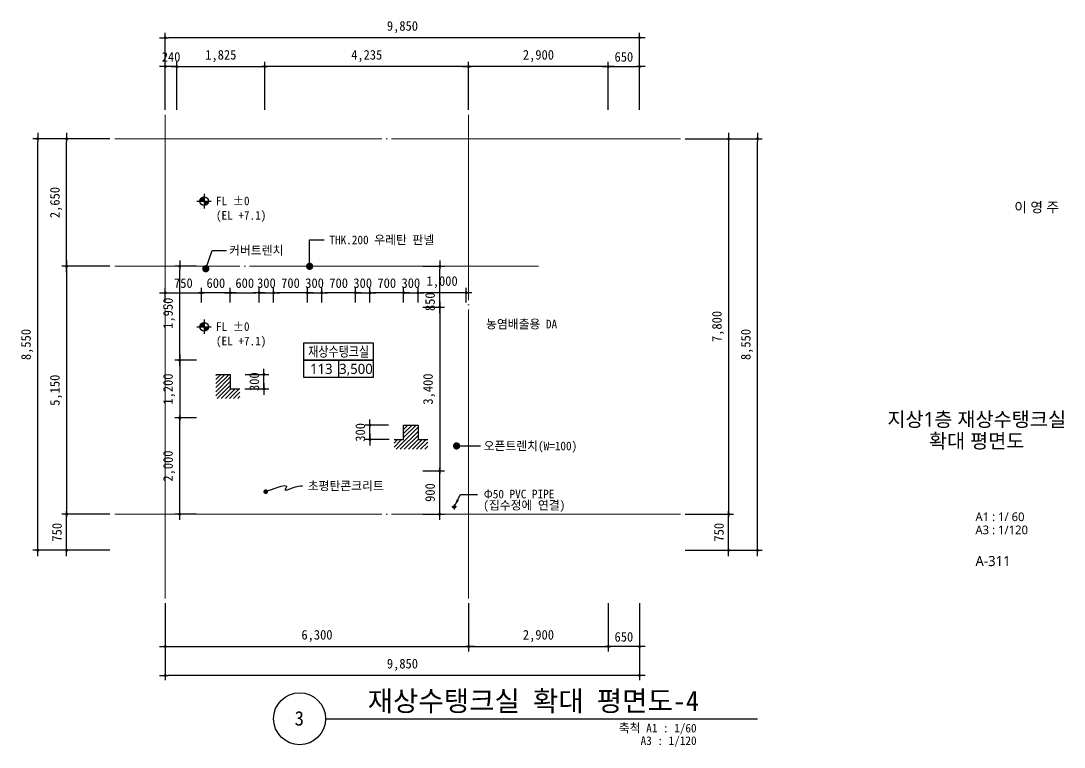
# Model space of a CAD drawing. Header units: inches. Extents: x 158004 to 351834, y 1422 to 34314.
# Drawn here: x 279534 to 301203, y 1422 to 16512 of the extents above; entities that cross this region are included whole.
import ezdxf
from ezdxf.enums import TextEntityAlignment as Align

# ---------------------------------------------------------------- set-up
doc = ezdxf.new("R2010")
doc.units = ezdxf.units.IN
doc.header["$LTSCALE"] = 2
doc.header["$MEASUREMENT"] = 0
doc.linetypes.add('CEN', pattern=[62, 60, -1, 0, -1])
doc.layers.get('0').update_dxf_attribs({"linetype": 'CONTINUOUS'})
for name, color, linetype, lineweight in [('A-AXIS-LINE', 1, 'CEN', 15), ('A-BORD-TEXT', 3, 'CONTINUOUS', 25), ('A-DIMS', 7, 'CONTINUOUS', 25), ('A-MKXS-LEAD', 7, 'CONTINUOUS', 25), ('A-MKXX-NAME', 3, 'CONTINUOUS', 25), ('A-MKXX-SYMB', 7, 'CONTINUOUS', 25), ('A-XXXX-HATC', 8, 'CONTINUOUS', 18), ('A-XXXX-SYMB', 7, 'CONTINUOUS', 25), ('A-XXXX-TXT1', 3, 'CONTINUOUS', 25), ('A-XXXX-TXT2', 3, 'CONTINUOUS', 25)]:
    doc.layers.add(name, color=color, linetype=linetype, lineweight=lineweight)
doc.styles.add('HY울릉도L', font='H2GTRE.TTF')
doc.styles.add('돋움체', font='')
doc.styles.add('맑은고딕', font='malgun.ttf')
doc.styles.get('돋움체').set_extended_font_data('DotumChe')
doc.dimstyles.new('CDIM', dxfattribs={"dimtxt": 2, "dimasz": 0.6, "dimexe": 1, "dimexo": 1, "dimgap": 1, "dimtad": 1, "dimdec": 0, "dimrnd": 0.5, "dimzin": 0, "dimdsep": 32, "dimlunit": 6, "dimtxsty": 'HY울릉도L', "dimblk1": '_CIDOT', "dimblk2": '_CIDOT', "dimsah": 1, "dimcen": 4.5, "dimclrd": 2, "dimclre": 2, "dimclrt": 7, "dimadec": 0, "dimazin": 0, "dimtfac": 1, "dimtdec": 0, "dimtix": 1, "dimtmove": 2, "dimatfit": 1, "dimldrblk": '_CIDOT', "dimfxl": 1, "dimtolj": 1, "dimtzin": 0, "dimlwd": -1, "dimarcsym": 0})

# ---------------------------------------------------------------- blocks, each defined once
blk = doc.blocks.new('_CIDOT')
at = {"color": 0, "linetype": 'ByBlock'}
blk.add_line((2, 0), (-1, 0), dxfattribs=at)
at = {"color": 0, "linetype": 'ByBlock', "const_width": 0.5}
blk.add_lwpolyline([(-0.25, 0, 1), (0.25, 0, 1)], format="xyb", close=True, dxfattribs=at)
blk = doc.blocks.new('*D237')
at = {"layer": 'A-DIMS', "lineweight": -2, "transparency": 16777216}
for p, q in [((282534, 4412), (282534, 2812)), ((292384, 4412), (292384, 2812))]:
    blk.add_line(p, q, dxfattribs=at)
at = {"layer": 'A-DIMS', "transparency": 16777216}
blk.add_line((292324, 2912), (282594, 2912), dxfattribs=at)
at = {"layer": 'A-DIMS', "transparency": 16777216, "xscale": 60, "yscale": 60, "zscale": 60, "rotation": 180}
blk.add_blockref('_CIDOT', (282534, 2912), dxfattribs=at)
at = {"layer": 'A-DIMS', "transparency": 16777216, "xscale": 60, "yscale": 60, "zscale": 60}
blk.add_blockref('_CIDOT', (292384, 2912), dxfattribs=at)
at = {"layer": 'A-DIMS', "color": 3, "transparency": 16777216, "insert": (287459, 3131), "char_height": 200, "attachment_point": 5, "style": '돋움체'}
blk.add_mtext('\\A1;9,850', dxfattribs=at)
blk = doc.blocks.new('*D238')
at = {"layer": 'A-DIMS', "lineweight": -2, "transparency": 16777216}
for p, q in [((282534, 4412), (282534, 3412)), ((288834, 4412), (288834, 3412))]:
    blk.add_line(p, q, dxfattribs=at)
at = {"layer": 'A-DIMS', "transparency": 16777216}
blk.add_line((282594, 3512), (288774, 3512), dxfattribs=at)
at = {"layer": 'A-DIMS', "transparency": 16777216, "xscale": 60, "yscale": 60, "zscale": 60, "rotation": 180}
blk.add_blockref('_CIDOT', (282534, 3512), dxfattribs=at)
at = {"layer": 'A-DIMS', "transparency": 16777216, "xscale": 60, "yscale": 60, "zscale": 60}
blk.add_blockref('_CIDOT', (288834, 3512), dxfattribs=at)
at = {"layer": 'A-DIMS', "color": 3, "transparency": 16777216, "insert": (285684, 3731), "char_height": 200, "attachment_point": 5, "style": '돋움체'}
blk.add_mtext('\\A1;6,300', dxfattribs=at)
blk = doc.blocks.new('*D239')
at = {"layer": 'A-DIMS', "lineweight": -2, "transparency": 16777216}
for p, q in [((291734, 4412), (291734, 3412)), ((292384, 4412), (292384, 3412))]:
    blk.add_line(p, q, dxfattribs=at)
at = {"layer": 'A-DIMS', "transparency": 16777216}
blk.add_line((292324, 3512), (291794, 3512), dxfattribs=at)
at = {"layer": 'A-DIMS', "transparency": 16777216, "xscale": 60, "yscale": 60, "zscale": 60, "rotation": 180}
blk.add_blockref('_CIDOT', (291734, 3512), dxfattribs=at)
at = {"layer": 'A-DIMS', "transparency": 16777216, "xscale": 60, "yscale": 60, "zscale": 60}
blk.add_blockref('_CIDOT', (292384, 3512), dxfattribs=at)
at = {"layer": 'A-DIMS', "color": 3, "transparency": 16777216, "insert": (292059, 3712), "char_height": 200, "attachment_point": 5, "style": '돋움체'}
blk.add_mtext('\\A1;650', dxfattribs=at)
blk = doc.blocks.new('*D240')
at = {"layer": 'A-DIMS', "lineweight": -2, "transparency": 16777216}
for p, q in [((293334, 14062), (294934, 14062)), ((293334, 5512), (294934, 5512))]:
    blk.add_line(p, q, dxfattribs=at)
at = {"layer": 'A-DIMS', "transparency": 16777216}
blk.add_line((294834, 5572), (294834, 14002), dxfattribs=at)
at = {"layer": 'A-DIMS', "transparency": 16777216, "xscale": 60, "yscale": 60, "zscale": 60}
for p, rotation in [((294834, 14062), 90), ((294834, 5512), 270)]:
    blk.add_blockref('_CIDOT', p, dxfattribs=dict(at, rotation=rotation))
at = {"layer": 'A-DIMS', "color": 3, "transparency": 16777216, "insert": (294615, 9787), "char_height": 200, "attachment_point": 5, "rotation": 90, "style": '돋움체'}
blk.add_mtext('\\A1;8,550', dxfattribs=at)
blk = doc.blocks.new('*D241')
at = {"layer": 'A-DIMS', "lineweight": -2, "transparency": 16777216}
for p, q in [((284599, 14662), (284599, 15662)), ((288834, 14662), (288834, 15662))]:
    blk.add_line(p, q, dxfattribs=at)
at = {"layer": 'A-DIMS', "transparency": 16777216}
blk.add_line((288774, 15562), (284659, 15562), dxfattribs=at)
at = {"layer": 'A-DIMS', "transparency": 16777216, "xscale": 60, "yscale": 60, "zscale": 60, "rotation": 180}
blk.add_blockref('_CIDOT', (284599, 15562), dxfattribs=at)
at = {"layer": 'A-DIMS', "transparency": 16777216, "xscale": 60, "yscale": 60, "zscale": 60}
blk.add_blockref('_CIDOT', (288834, 15562), dxfattribs=at)
at = {"layer": 'A-DIMS', "color": 3, "transparency": 16777216, "insert": (286717, 15781), "char_height": 200, "attachment_point": 5, "style": '돋움체'}
blk.add_mtext('\\A1;4,235', dxfattribs=at)
blk = doc.blocks.new('*D242')
at = {"layer": 'A-DIMS', "lineweight": -2, "transparency": 16777216}
for p, q in [((282774, 14662), (282774, 15662)), ((284599, 14662), (284599, 15662))]:
    blk.add_line(p, q, dxfattribs=at)
at = {"layer": 'A-DIMS', "transparency": 16777216}
blk.add_line((282834, 15562), (284539, 15562), dxfattribs=at)
at = {"layer": 'A-DIMS', "transparency": 16777216, "xscale": 60, "yscale": 60, "zscale": 60, "rotation": 180}
blk.add_blockref('_CIDOT', (282774, 15562), dxfattribs=at)
at = {"layer": 'A-DIMS', "transparency": 16777216, "xscale": 60, "yscale": 60, "zscale": 60}
blk.add_blockref('_CIDOT', (284599, 15562), dxfattribs=at)
at = {"layer": 'A-DIMS', "color": 3, "transparency": 16777216, "insert": (283687, 15781), "char_height": 200, "attachment_point": 5, "style": '돋움체'}
blk.add_mtext('\\A1;1,825', dxfattribs=at)
blk = doc.blocks.new('*D243')
at = {"layer": 'A-DIMS', "lineweight": -2, "transparency": 16777216}
for p, q in [((282534, 14662), (282534, 15662)), ((282774, 14662), (282774, 15662))]:
    blk.add_line(p, q, dxfattribs=at)
at = {"layer": 'A-DIMS', "transparency": 16777216}
for p, q in [((282474, 15562), (282414, 15562)), ((282774, 15562), (282534, 15562)), ((282834, 15562), (282894, 15562))]:
    blk.add_line(p, q, dxfattribs=at)
at = {"layer": 'A-DIMS', "transparency": 16777216, "xscale": 60, "yscale": 60, "zscale": 60}
blk.add_blockref('_CIDOT', (282534, 15562), dxfattribs=at)
at = {"layer": 'A-DIMS', "transparency": 16777216, "xscale": 60, "yscale": 60, "zscale": 60, "rotation": 180}
blk.add_blockref('_CIDOT', (282774, 15562), dxfattribs=at)
at = {"layer": 'A-DIMS', "color": 3, "transparency": 16777216, "insert": (282654, 15762), "char_height": 200, "attachment_point": 5, "style": '돋움체'}
blk.add_mtext('\\A1;240', dxfattribs=at)
blk = doc.blocks.new('*D244')
at = {"layer": 'A-DIMS', "lineweight": -2, "transparency": 16777216}
for p, q in [((281384, 14062), (279784, 14062)), ((281384, 5512), (279784, 5512))]:
    blk.add_line(p, q, dxfattribs=at)
at = {"layer": 'A-DIMS', "transparency": 16777216}
blk.add_line((279884, 5572), (279884, 14002), dxfattribs=at)
at = {"layer": 'A-DIMS', "transparency": 16777216, "xscale": 60, "yscale": 60, "zscale": 60}
for p, rotation in [((279884, 14062), 90), ((279884, 5512), 270)]:
    blk.add_blockref('_CIDOT', p, dxfattribs=dict(at, rotation=rotation))
at = {"layer": 'A-DIMS', "color": 3, "transparency": 16777216, "insert": (279665, 9787), "char_height": 200, "attachment_point": 5, "rotation": 90, "style": '돋움체'}
blk.add_mtext('\\A1;8,550', dxfattribs=at)
blk = doc.blocks.new('*D245')
at = {"layer": 'A-DIMS', "lineweight": -2, "transparency": 16777216}
for p, q in [((281384, 11412), (280384, 11412)), ((281384, 6262), (280384, 6262))]:
    blk.add_line(p, q, dxfattribs=at)
at = {"layer": 'A-DIMS', "transparency": 16777216}
blk.add_line((280484, 11352), (280484, 6322), dxfattribs=at)
at = {"layer": 'A-DIMS', "transparency": 16777216, "xscale": 60, "yscale": 60, "zscale": 60}
for p, rotation in [((280484, 11412), 90), ((280484, 6262), 270)]:
    blk.add_blockref('_CIDOT', p, dxfattribs=dict(at, rotation=rotation))
at = {"layer": 'A-DIMS', "color": 3, "transparency": 16777216, "insert": (280265, 8837), "char_height": 200, "attachment_point": 5, "rotation": 90, "style": '돋움체'}
blk.add_mtext('\\A1;5,150', dxfattribs=at)
blk = doc.blocks.new('*D246')
at = {"layer": 'A-DIMS', "lineweight": -2, "transparency": 16777216}
for p, q in [((281384, 6262), (280384, 6262)), ((281384, 5512), (280384, 5512))]:
    blk.add_line(p, q, dxfattribs=at)
at = {"layer": 'A-DIMS', "transparency": 16777216}
blk.add_line((280484, 5572), (280484, 6202), dxfattribs=at)
at = {"layer": 'A-DIMS', "transparency": 16777216, "xscale": 60, "yscale": 60, "zscale": 60}
for p, rotation in [((280484, 6262), 90), ((280484, 5512), 270)]:
    blk.add_blockref('_CIDOT', p, dxfattribs=dict(at, rotation=rotation))
at = {"layer": 'A-DIMS', "color": 3, "transparency": 16777216, "insert": (280284, 5887), "char_height": 200, "attachment_point": 5, "rotation": 90, "style": '돋움체'}
blk.add_mtext('\\A1;750', dxfattribs=at)
blk = doc.blocks.new('*D247')
at = {"layer": 'A-DIMS', "transparency": 16777216}
for p, q in [((287424, 10862), (287364, 10862)), ((287484, 10862), (287784, 10862)), ((287844, 10862), (287904, 10862))]:
    blk.add_line(p, q, dxfattribs=at)
at = {"layer": 'A-DIMS', "lineweight": -2, "transparency": 16777216}
for p, q in [((287484, 10662), (287484, 10962)), ((287784, 10662), (287784, 10962))]:
    blk.add_line(p, q, dxfattribs=at)
at = {"layer": 'A-DIMS', "transparency": 16777216, "xscale": 60, "yscale": 60, "zscale": 60}
blk.add_blockref('_CIDOT', (287484, 10862), dxfattribs=at)
at = {"layer": 'A-DIMS', "transparency": 16777216, "xscale": 60, "yscale": 60, "zscale": 60, "rotation": 180}
blk.add_blockref('_CIDOT', (287784, 10862), dxfattribs=at)
at = {"layer": 'A-DIMS', "color": 3, "transparency": 16777216, "insert": (287634, 11062), "char_height": 200, "attachment_point": 5, "style": '돋움체'}
blk.add_mtext('\\A1;300', dxfattribs=at)
blk = doc.blocks.new('*D248')
at = {"layer": 'A-DIMS', "lineweight": -2, "transparency": 16777216}
for p, q in [((286784, 10662), (286784, 10962)), ((287484, 10662), (287484, 10962))]:
    blk.add_line(p, q, dxfattribs=at)
at = {"layer": 'A-DIMS', "transparency": 16777216}
blk.add_line((287424, 10862), (286844, 10862), dxfattribs=at)
at = {"layer": 'A-DIMS', "transparency": 16777216, "xscale": 60, "yscale": 60, "zscale": 60, "rotation": 180}
blk.add_blockref('_CIDOT', (286784, 10862), dxfattribs=at)
at = {"layer": 'A-DIMS', "transparency": 16777216, "xscale": 60, "yscale": 60, "zscale": 60}
blk.add_blockref('_CIDOT', (287484, 10862), dxfattribs=at)
at = {"layer": 'A-DIMS', "color": 3, "transparency": 16777216, "insert": (287134, 11062), "char_height": 200, "attachment_point": 5, "style": '돋움체'}
blk.add_mtext('\\A1;700', dxfattribs=at)
blk = doc.blocks.new('*D249')
at = {"layer": 'A-DIMS', "transparency": 16777216}
for p, q in [((286424, 10862), (286364, 10862)), ((286484, 10862), (286784, 10862)), ((286844, 10862), (286904, 10862))]:
    blk.add_line(p, q, dxfattribs=at)
at = {"layer": 'A-DIMS', "lineweight": -2, "transparency": 16777216}
for p, q in [((286484, 10662), (286484, 10962)), ((286784, 10662), (286784, 10962))]:
    blk.add_line(p, q, dxfattribs=at)
at = {"layer": 'A-DIMS', "transparency": 16777216, "xscale": 60, "yscale": 60, "zscale": 60}
blk.add_blockref('_CIDOT', (286484, 10862), dxfattribs=at)
at = {"layer": 'A-DIMS', "transparency": 16777216, "xscale": 60, "yscale": 60, "zscale": 60, "rotation": 180}
blk.add_blockref('_CIDOT', (286784, 10862), dxfattribs=at)
at = {"layer": 'A-DIMS', "color": 3, "transparency": 16777216, "insert": (286634, 11062), "char_height": 200, "attachment_point": 5, "style": '돋움체'}
blk.add_mtext('\\A1;300', dxfattribs=at)
blk = doc.blocks.new('*D250')
at = {"layer": 'A-DIMS', "lineweight": -2, "transparency": 16777216}
for p, q in [((285784, 10662), (285784, 10962)), ((286484, 10662), (286484, 10962))]:
    blk.add_line(p, q, dxfattribs=at)
at = {"layer": 'A-DIMS', "transparency": 16777216}
blk.add_line((286424, 10862), (285844, 10862), dxfattribs=at)
at = {"layer": 'A-DIMS', "transparency": 16777216, "xscale": 60, "yscale": 60, "zscale": 60, "rotation": 180}
blk.add_blockref('_CIDOT', (285784, 10862), dxfattribs=at)
at = {"layer": 'A-DIMS', "transparency": 16777216, "xscale": 60, "yscale": 60, "zscale": 60}
blk.add_blockref('_CIDOT', (286484, 10862), dxfattribs=at)
at = {"layer": 'A-DIMS', "color": 3, "transparency": 16777216, "insert": (286134, 11062), "char_height": 200, "attachment_point": 5, "style": '돋움체'}
blk.add_mtext('\\A1;700', dxfattribs=at)
blk = doc.blocks.new('*D251')
at = {"layer": 'A-DIMS', "transparency": 16777216}
for p, q in [((285424, 10862), (285364, 10862)), ((285484, 10862), (285784, 10862)), ((285844, 10862), (285904, 10862))]:
    blk.add_line(p, q, dxfattribs=at)
at = {"layer": 'A-DIMS', "lineweight": -2, "transparency": 16777216}
for p, q in [((285484, 10662), (285484, 10962)), ((285784, 10662), (285784, 10962))]:
    blk.add_line(p, q, dxfattribs=at)
at = {"layer": 'A-DIMS', "transparency": 16777216, "xscale": 60, "yscale": 60, "zscale": 60}
blk.add_blockref('_CIDOT', (285484, 10862), dxfattribs=at)
at = {"layer": 'A-DIMS', "transparency": 16777216, "xscale": 60, "yscale": 60, "zscale": 60, "rotation": 180}
blk.add_blockref('_CIDOT', (285784, 10862), dxfattribs=at)
at = {"layer": 'A-DIMS', "color": 3, "transparency": 16777216, "insert": (285634, 11062), "char_height": 200, "attachment_point": 5, "style": '돋움체'}
blk.add_mtext('\\A1;300', dxfattribs=at)
blk = doc.blocks.new('*D252')
at = {"layer": 'A-DIMS', "lineweight": -2, "transparency": 16777216}
for p, q in [((284784, 10662), (284784, 10962)), ((285484, 10662), (285484, 10962))]:
    blk.add_line(p, q, dxfattribs=at)
at = {"layer": 'A-DIMS', "transparency": 16777216}
blk.add_line((285424, 10862), (284844, 10862), dxfattribs=at)
at = {"layer": 'A-DIMS', "transparency": 16777216, "xscale": 60, "yscale": 60, "zscale": 60, "rotation": 180}
blk.add_blockref('_CIDOT', (284784, 10862), dxfattribs=at)
at = {"layer": 'A-DIMS', "transparency": 16777216, "xscale": 60, "yscale": 60, "zscale": 60}
blk.add_blockref('_CIDOT', (285484, 10862), dxfattribs=at)
at = {"layer": 'A-DIMS', "color": 3, "transparency": 16777216, "insert": (285134, 11062), "char_height": 200, "attachment_point": 5, "style": '돋움체'}
blk.add_mtext('\\A1;700', dxfattribs=at)
blk = doc.blocks.new('*D253')
at = {"layer": 'A-DIMS', "transparency": 16777216}
for p, q in [((284424, 10862), (284364, 10862)), ((284484, 10862), (284784, 10862)), ((284844, 10862), (284904, 10862))]:
    blk.add_line(p, q, dxfattribs=at)
at = {"layer": 'A-DIMS', "lineweight": -2, "transparency": 16777216}
for p, q in [((284484, 10662), (284484, 10962)), ((284784, 10662), (284784, 10962))]:
    blk.add_line(p, q, dxfattribs=at)
at = {"layer": 'A-DIMS', "transparency": 16777216, "xscale": 60, "yscale": 60, "zscale": 60}
blk.add_blockref('_CIDOT', (284484, 10862), dxfattribs=at)
at = {"layer": 'A-DIMS', "transparency": 16777216, "xscale": 60, "yscale": 60, "zscale": 60, "rotation": 180}
blk.add_blockref('_CIDOT', (284784, 10862), dxfattribs=at)
at = {"layer": 'A-DIMS', "color": 3, "transparency": 16777216, "insert": (284634, 11062), "char_height": 200, "attachment_point": 5, "style": '돋움체'}
blk.add_mtext('\\A1;300', dxfattribs=at)
blk = doc.blocks.new('*D254')
at = {"layer": 'A-DIMS', "lineweight": -2, "transparency": 16777216}
for p, q in [((283284, 10662), (283284, 10962)), ((283884, 10662), (283884, 10962))]:
    blk.add_line(p, q, dxfattribs=at)
at = {"layer": 'A-DIMS', "transparency": 16777216}
blk.add_line((283824, 10862), (283344, 10862), dxfattribs=at)
at = {"layer": 'A-DIMS', "transparency": 16777216, "xscale": 60, "yscale": 60, "zscale": 60, "rotation": 180}
blk.add_blockref('_CIDOT', (283284, 10862), dxfattribs=at)
at = {"layer": 'A-DIMS', "transparency": 16777216, "xscale": 60, "yscale": 60, "zscale": 60}
blk.add_blockref('_CIDOT', (283884, 10862), dxfattribs=at)
at = {"layer": 'A-DIMS', "color": 3, "transparency": 16777216, "insert": (283584, 11062), "char_height": 200, "attachment_point": 5, "style": '돋움체'}
blk.add_mtext('\\A1;600', dxfattribs=at)
blk = doc.blocks.new('*D255')
at = {"layer": 'A-DIMS', "lineweight": -2, "transparency": 16777216}
for p, q in [((287784, 10662), (287784, 10962)), ((288784, 10662), (288784, 10962))]:
    blk.add_line(p, q, dxfattribs=at)
at = {"layer": 'A-DIMS', "transparency": 16777216}
blk.add_line((288724, 10862), (287844, 10862), dxfattribs=at)
at = {"layer": 'A-DIMS', "transparency": 16777216, "xscale": 60, "yscale": 60, "zscale": 60, "rotation": 180}
blk.add_blockref('_CIDOT', (287784, 10862), dxfattribs=at)
at = {"layer": 'A-DIMS', "transparency": 16777216, "xscale": 60, "yscale": 60, "zscale": 60}
blk.add_blockref('_CIDOT', (288784, 10862), dxfattribs=at)
at = {"layer": 'A-DIMS', "color": 3, "transparency": 16777216, "insert": (288284, 11081), "char_height": 200, "attachment_point": 5, "style": '돋움체'}
blk.add_mtext('\\A1;1,000', dxfattribs=at)
blk = doc.blocks.new('*D256')
at = {"layer": 'A-DIMS', "lineweight": -2, "transparency": 16777216}
for p, q in [((283884, 10662), (283884, 10962)), ((284484, 10662), (284484, 10962))]:
    blk.add_line(p, q, dxfattribs=at)
at = {"layer": 'A-DIMS', "transparency": 16777216}
blk.add_line((283944, 10862), (284424, 10862), dxfattribs=at)
at = {"layer": 'A-DIMS', "transparency": 16777216, "xscale": 60, "yscale": 60, "zscale": 60, "rotation": 180}
blk.add_blockref('_CIDOT', (283884, 10862), dxfattribs=at)
at = {"layer": 'A-DIMS', "transparency": 16777216, "xscale": 60, "yscale": 60, "zscale": 60}
blk.add_blockref('_CIDOT', (284484, 10862), dxfattribs=at)
at = {"layer": 'A-DIMS', "color": 3, "transparency": 16777216, "insert": (284184, 11062), "char_height": 200, "attachment_point": 5, "style": '돋움체'}
blk.add_mtext('\\A1;600', dxfattribs=at)
blk = doc.blocks.new('*D257')
at = {"layer": 'A-DIMS', "lineweight": -2, "transparency": 16777216}
for p, q in [((282534, 10662), (282534, 10962)), ((283284, 10662), (283284, 10962))]:
    blk.add_line(p, q, dxfattribs=at)
at = {"layer": 'A-DIMS', "transparency": 16777216}
blk.add_line((282594, 10862), (283224, 10862), dxfattribs=at)
at = {"layer": 'A-DIMS', "transparency": 16777216, "xscale": 60, "yscale": 60, "zscale": 60, "rotation": 180}
blk.add_blockref('_CIDOT', (282534, 10862), dxfattribs=at)
at = {"layer": 'A-DIMS', "transparency": 16777216, "xscale": 60, "yscale": 60, "zscale": 60}
blk.add_blockref('_CIDOT', (283284, 10862), dxfattribs=at)
at = {"layer": 'A-DIMS', "color": 3, "transparency": 16777216, "insert": (282909, 11062), "char_height": 200, "attachment_point": 5, "style": '돋움체'}
blk.add_mtext('\\A1;750', dxfattribs=at)
blk = doc.blocks.new('*D258')
at = {"layer": 'A-DIMS', "lineweight": -2, "transparency": 16777216}
for p, q in [((283184, 9462), (282734, 9462)), ((283184, 8262), (282734, 8262))]:
    blk.add_line(p, q, dxfattribs=at)
at = {"layer": 'A-DIMS', "transparency": 16777216}
blk.add_line((282834, 9402), (282834, 8322), dxfattribs=at)
at = {"layer": 'A-DIMS', "transparency": 16777216, "xscale": 60, "yscale": 60, "zscale": 60}
for p, rotation in [((282834, 9462), 90), ((282834, 8262), 270)]:
    blk.add_blockref('_CIDOT', p, dxfattribs=dict(at, rotation=rotation))
at = {"layer": 'A-DIMS', "color": 3, "transparency": 16777216, "insert": (282615, 8862), "char_height": 200, "attachment_point": 5, "rotation": 90, "style": '돋움체'}
blk.add_mtext('\\A1;1,200', dxfattribs=at)
blk = doc.blocks.new('*D259')
at = {"layer": 'A-DIMS', "lineweight": -2, "transparency": 16777216}
for p, q in [((283184, 11412), (282734, 11412)), ((283184, 9462), (282734, 9462))]:
    blk.add_line(p, q, dxfattribs=at)
at = {"layer": 'A-DIMS', "transparency": 16777216}
blk.add_line((282834, 9522), (282834, 11352), dxfattribs=at)
at = {"layer": 'A-DIMS', "transparency": 16777216, "xscale": 60, "yscale": 60, "zscale": 60}
for p, rotation in [((282834, 11412), 90), ((282834, 9462), 270)]:
    blk.add_blockref('_CIDOT', p, dxfattribs=dict(at, rotation=rotation))
at = {"layer": 'A-DIMS', "color": 3, "transparency": 16777216, "insert": (282615, 10437), "char_height": 200, "attachment_point": 5, "rotation": 90, "style": '돋움체'}
blk.add_mtext('\\A1;1,950', dxfattribs=at)
blk = doc.blocks.new('*D260')
at = {"layer": 'A-DIMS', "lineweight": -2, "transparency": 16777216}
for p, q in [((287884, 10562), (288334, 10562)), ((287884, 7162), (288334, 7162))]:
    blk.add_line(p, q, dxfattribs=at)
at = {"layer": 'A-DIMS', "transparency": 16777216}
blk.add_line((288234, 10502), (288234, 7222), dxfattribs=at)
at = {"layer": 'A-DIMS', "transparency": 16777216, "xscale": 60, "yscale": 60, "zscale": 60}
for p, rotation in [((288234, 10562), 90), ((288234, 7162), 270)]:
    blk.add_blockref('_CIDOT', p, dxfattribs=dict(at, rotation=rotation))
at = {"layer": 'A-DIMS', "color": 3, "transparency": 16777216, "insert": (288015, 8862), "char_height": 200, "attachment_point": 5, "rotation": 90, "style": '돋움체'}
blk.add_mtext('\\A1;3,400', dxfattribs=at)
blk = doc.blocks.new('*D261')
at = {"layer": 'A-DIMS', "lineweight": -2, "transparency": 16777216}
for p, q in [((287884, 7162), (288334, 7162)), ((287884, 6262), (288334, 6262))]:
    blk.add_line(p, q, dxfattribs=at)
at = {"layer": 'A-DIMS', "transparency": 16777216}
blk.add_line((288234, 6322), (288234, 7102), dxfattribs=at)
at = {"layer": 'A-DIMS', "transparency": 16777216, "xscale": 60, "yscale": 60, "zscale": 60}
for p, rotation in [((288234, 7162), 90), ((288234, 6262), 270)]:
    blk.add_blockref('_CIDOT', p, dxfattribs=dict(at, rotation=rotation))
at = {"layer": 'A-DIMS', "color": 3, "transparency": 16777216, "insert": (288034, 6712), "char_height": 200, "attachment_point": 5, "rotation": 90, "style": '돋움체'}
blk.add_mtext('\\A1;900', dxfattribs=at)
blk = doc.blocks.new('*D262')
at = {"layer": 'A-DIMS', "lineweight": -2, "transparency": 16777216}
for p, q in [((287884, 11412), (288334, 11412)), ((287884, 10562), (288334, 10562))]:
    blk.add_line(p, q, dxfattribs=at)
at = {"layer": 'A-DIMS', "transparency": 16777216}
blk.add_line((288234, 10622), (288234, 11352), dxfattribs=at)
at = {"layer": 'A-DIMS', "transparency": 16777216, "xscale": 60, "yscale": 60, "zscale": 60}
for p, rotation in [((288234, 11412), 90), ((288234, 10562), 270)]:
    blk.add_blockref('_CIDOT', p, dxfattribs=dict(at, rotation=rotation))
at = {"layer": 'A-DIMS', "color": 3, "transparency": 16777216, "insert": (288034, 10676), "char_height": 200, "attachment_point": 5, "rotation": 90, "style": '돋움체'}
blk.add_mtext('\\A1;850', dxfattribs=at)
blk = doc.blocks.new('*D263')
at = {"layer": 'A-DIMS', "lineweight": -2, "transparency": 16777216}
for p, q in [((282534, 14662), (282534, 16262)), ((292384, 14662), (292384, 16262))]:
    blk.add_line(p, q, dxfattribs=at)
at = {"layer": 'A-DIMS', "transparency": 16777216}
blk.add_line((292324, 16162), (282594, 16162), dxfattribs=at)
at = {"layer": 'A-DIMS', "transparency": 16777216, "xscale": 60, "yscale": 60, "zscale": 60, "rotation": 180}
blk.add_blockref('_CIDOT', (282534, 16162), dxfattribs=at)
at = {"layer": 'A-DIMS', "transparency": 16777216, "xscale": 60, "yscale": 60, "zscale": 60}
blk.add_blockref('_CIDOT', (292384, 16162), dxfattribs=at)
at = {"layer": 'A-DIMS', "color": 3, "transparency": 16777216, "insert": (287459, 16381), "char_height": 200, "attachment_point": 5, "style": '돋움체'}
blk.add_mtext('\\A1;9,850', dxfattribs=at)
blk = doc.blocks.new('*D264')
at = {"layer": 'A-DIMS', "lineweight": -2, "transparency": 16777216}
for p, q in [((291734, 14662), (291734, 15662)), ((292384, 14662), (292384, 15662))]:
    blk.add_line(p, q, dxfattribs=at)
at = {"layer": 'A-DIMS', "transparency": 16777216}
blk.add_line((291794, 15562), (292324, 15562), dxfattribs=at)
at = {"layer": 'A-DIMS', "transparency": 16777216, "xscale": 60, "yscale": 60, "zscale": 60, "rotation": 180}
blk.add_blockref('_CIDOT', (291734, 15562), dxfattribs=at)
at = {"layer": 'A-DIMS', "transparency": 16777216, "xscale": 60, "yscale": 60, "zscale": 60}
blk.add_blockref('_CIDOT', (292384, 15562), dxfattribs=at)
at = {"layer": 'A-DIMS', "color": 3, "transparency": 16777216, "insert": (292059, 15762), "char_height": 200, "attachment_point": 5, "style": '돋움체'}
blk.add_mtext('\\A1;650', dxfattribs=at)
blk = doc.blocks.new('*D265')
at = {"layer": 'A-DIMS', "lineweight": -2, "transparency": 16777216}
for p, q in [((283184, 8262), (282734, 8262)), ((283184, 6262), (282734, 6262))]:
    blk.add_line(p, q, dxfattribs=at)
at = {"layer": 'A-DIMS', "transparency": 16777216}
blk.add_line((282834, 6322), (282834, 8202), dxfattribs=at)
at = {"layer": 'A-DIMS', "transparency": 16777216, "xscale": 60, "yscale": 60, "zscale": 60}
for p, rotation in [((282834, 8262), 90), ((282834, 6262), 270)]:
    blk.add_blockref('_CIDOT', p, dxfattribs=dict(at, rotation=rotation))
at = {"layer": 'A-DIMS', "color": 3, "transparency": 16777216, "insert": (282615, 7262), "char_height": 200, "attachment_point": 5, "rotation": 90, "style": '돋움체'}
blk.add_mtext('\\A1;2,000', dxfattribs=at)
blk = doc.blocks.new('*D272')
at = {"layer": 'A-DIMS', "lineweight": -2, "transparency": 16777216}
for p, q in [((288834, 14662), (288834, 15662)), ((291734, 14662), (291734, 15662))]:
    blk.add_line(p, q, dxfattribs=at)
at = {"layer": 'A-DIMS', "transparency": 16777216}
blk.add_line((291674, 15562), (288894, 15562), dxfattribs=at)
at = {"layer": 'A-DIMS', "transparency": 16777216, "xscale": 60, "yscale": 60, "zscale": 60, "rotation": 180}
blk.add_blockref('_CIDOT', (288834, 15562), dxfattribs=at)
at = {"layer": 'A-DIMS', "transparency": 16777216, "xscale": 60, "yscale": 60, "zscale": 60}
blk.add_blockref('_CIDOT', (291734, 15562), dxfattribs=at)
at = {"layer": 'A-DIMS', "color": 3, "transparency": 16777216, "insert": (290284, 15781), "char_height": 200, "attachment_point": 5, "style": '돋움체'}
blk.add_mtext('\\A1;2,900', dxfattribs=at)
blk = doc.blocks.new('*D273')
at = {"layer": 'A-DIMS', "lineweight": -2, "transparency": 16777216}
for p, q in [((288834, 4412), (288834, 3412)), ((291734, 4412), (291734, 3412))]:
    blk.add_line(p, q, dxfattribs=at)
at = {"layer": 'A-DIMS', "transparency": 16777216}
blk.add_line((288894, 3512), (291674, 3512), dxfattribs=at)
at = {"layer": 'A-DIMS', "transparency": 16777216, "xscale": 60, "yscale": 60, "zscale": 60, "rotation": 180}
blk.add_blockref('_CIDOT', (288834, 3512), dxfattribs=at)
at = {"layer": 'A-DIMS', "transparency": 16777216, "xscale": 60, "yscale": 60, "zscale": 60}
blk.add_blockref('_CIDOT', (291734, 3512), dxfattribs=at)
at = {"layer": 'A-DIMS', "color": 3, "transparency": 16777216, "insert": (290284, 3731), "char_height": 200, "attachment_point": 5, "style": '돋움체'}
blk.add_mtext('\\A1;2,900', dxfattribs=at)
blk = doc.blocks.new('*D278')
at = {"layer": 'A-DIMS', "lineweight": -2, "transparency": 16777216}
for p, q in [((281384, 14062), (280384, 14062)), ((281384, 11412), (280384, 11412))]:
    blk.add_line(p, q, dxfattribs=at)
at = {"layer": 'A-DIMS', "transparency": 16777216}
blk.add_line((280484, 11472), (280484, 14002), dxfattribs=at)
at = {"layer": 'A-DIMS', "transparency": 16777216, "xscale": 60, "yscale": 60, "zscale": 60}
for p, rotation in [((280484, 14062), 90), ((280484, 11412), 270)]:
    blk.add_blockref('_CIDOT', p, dxfattribs=dict(at, rotation=rotation))
at = {"layer": 'A-DIMS', "color": 3, "transparency": 16777216, "insert": (280265, 12737), "char_height": 200, "attachment_point": 5, "rotation": 90, "style": '돋움체'}
blk.add_mtext('\\A1;2,650', dxfattribs=at)
blk = doc.blocks.new('*D279')
at = {"layer": 'A-DIMS', "lineweight": -2, "transparency": 16777216}
for p, q in [((293334, 14062), (294334, 14062)), ((293334, 6262), (294334, 6262))]:
    blk.add_line(p, q, dxfattribs=at)
at = {"layer": 'A-DIMS', "transparency": 16777216}
blk.add_line((294234, 14002), (294234, 6322), dxfattribs=at)
at = {"layer": 'A-DIMS', "transparency": 16777216, "xscale": 60, "yscale": 60, "zscale": 60}
for p, rotation in [((294234, 14062), 90), ((294234, 6262), 270)]:
    blk.add_blockref('_CIDOT', p, dxfattribs=dict(at, rotation=rotation))
at = {"layer": 'A-DIMS', "color": 3, "transparency": 16777216, "insert": (294015, 10162), "char_height": 200, "attachment_point": 5, "rotation": 90, "style": '돋움체'}
blk.add_mtext('\\A1;7,800', dxfattribs=at)
blk = doc.blocks.new('*D280')
at = {"layer": 'A-DIMS', "lineweight": -2, "transparency": 16777216}
for p, q in [((293334, 6262), (294334, 6262)), ((293334, 5512), (294334, 5512))]:
    blk.add_line(p, q, dxfattribs=at)
at = {"layer": 'A-DIMS', "transparency": 16777216}
blk.add_line((294234, 5572), (294234, 6202), dxfattribs=at)
at = {"layer": 'A-DIMS', "transparency": 16777216, "xscale": 60, "yscale": 60, "zscale": 60}
for p, rotation in [((294234, 6262), 90), ((294234, 5512), 270)]:
    blk.add_blockref('_CIDOT', p, dxfattribs=dict(at, rotation=rotation))
at = {"layer": 'A-DIMS', "color": 3, "transparency": 16777216, "insert": (294034, 5887), "char_height": 200, "attachment_point": 5, "rotation": 90, "style": '돋움체'}
blk.add_mtext('\\A1;750', dxfattribs=at)
blk = doc.blocks.new('*D125')
at = {"layer": 'A-DIMS', "lineweight": -2, "transparency": 16777216}
for p, q in [((284196, 9165), (284683, 9165)), ((284184, 8865), (284683, 8865))]:
    blk.add_line(p, q, dxfattribs=at)
at = {"layer": 'A-DIMS', "transparency": 16777216}
for p, q in [((284583, 9225), (284583, 9285)), ((284583, 8865), (284583, 9165)), ((284583, 8805), (284583, 8745))]:
    blk.add_line(p, q, dxfattribs=at)
at = {"layer": 'A-DIMS', "transparency": 16777216, "xscale": 60, "yscale": 60, "zscale": 60}
for p, rotation in [((284583, 9165), 270), ((284583, 8865), 90)]:
    blk.add_blockref('_CIDOT', p, dxfattribs=dict(at, rotation=rotation))
at = {"layer": 'A-DIMS', "color": 3, "transparency": 16777216, "insert": (284383, 9015), "char_height": 200, "attachment_point": 5, "rotation": 90, "style": '돋움체'}
blk.add_mtext('\\A1;300', dxfattribs=at)
blk = doc.blocks.new('*D126')
at = {"layer": 'A-DIMS', "lineweight": -2, "transparency": 16777216}
for p, q in [((287172, 8112), (286685, 8112)), ((287184, 7812), (286685, 7812))]:
    blk.add_line(p, q, dxfattribs=at)
at = {"layer": 'A-DIMS', "transparency": 16777216}
for p, q in [((286785, 8172), (286785, 8232)), ((286785, 7812), (286785, 8112)), ((286785, 7752), (286785, 7692))]:
    blk.add_line(p, q, dxfattribs=at)
at = {"layer": 'A-DIMS', "transparency": 16777216, "xscale": 60, "yscale": 60, "zscale": 60}
for p, rotation in [((286785, 8112), 270), ((286785, 7812), 90)]:
    blk.add_blockref('_CIDOT', p, dxfattribs=dict(at, rotation=rotation))
at = {"layer": 'A-DIMS', "color": 3, "transparency": 16777216, "insert": (286585, 7962), "char_height": 200, "attachment_point": 5, "rotation": 90, "style": '돋움체'}
blk.add_mtext('\\A1;300', dxfattribs=at)

msp = doc.modelspace()

# ---------------------------------------------------------------- hatches: boundary and pattern name
at = {"layer": 'A-XXXX-HATC'}
h = msp.add_hatch(dxfattribs=at)
h.set_pattern_fill('BRICK', color=256, scale=60.000001, style=0)
h.set_pattern_definition([(45, (171320.59, -71468.01), (-42.426407, 42.426407), [])])
h.paths.add_polyline_path([(283584, 8664.8), (283584, 9164.8), (283884, 9164.8), (283884, 8864.8), (284084, 8864.8), (284084, 8664.8)])
h = msp.add_hatch(dxfattribs=at)
h.set_pattern_fill('BRICK', color=256, scale=60.000001, style=0)
h.set_pattern_definition([(45, (177920.59, -72521.11), (-42.426407, 42.426407), [])])
h.paths.add_polyline_path([(287284, 7811.7), (287284, 7611.7), (287984, 7611.7), (287984, 7811.7), (287784, 7811.7), (287784, 8111.7), (287484, 8111.7), (287484, 7811.7)])
at = {"layer": 'A-XXXX-SYMB'}
h = msp.add_hatch(color=256, dxfattribs=at)
h.paths.add_polyline_path([(283338.9, 12856.5, 0.4142136), (283248.9, 12766.5), (283338.9, 12766.5)])
h.paths.add_polyline_path([(283428.9, 12766.5), (283338.9, 12766.5), (283338.9, 12676.5, 0.4142136)])
h = msp.add_hatch(color=256, dxfattribs=at)
h.paths.add_polyline_path([(283338.9, 10246.8, 0.4142136), (283248.9, 10156.8), (283338.9, 10156.8)])
h.paths.add_polyline_path([(283428.9, 10156.8), (283338.9, 10156.8), (283338.9, 10066.8, 0.4142136)])

# ---------------------------------------------------------------- linework, layer by layer
for p, q in [((288584, 6411.7), (288484, 6411.7)), ((288534, 6461.7), (288534, 6361.7))]:
    msp.add_line(p, q)
msp.add_lwpolyline([(288534, 6411.7, 0, 50, 0), (288610.8, 6561.7, 50, 50, 0)], format="xyseb")
msp.add_lwpolyline([(288534, 6411.7), (288668.5, 6674.2), (289019.9, 6674.2)])
msp.add_circle((288534, 6411.7), 25)
at = {"layer": 'A-AXIS-LINE', "ltscale": 50}
for p, q in [((282534, 4511.7), (282534, 14561.7)), ((288834, 4511.7), (288834, 14561.7)), ((293234, 14061.9), (281484, 14061.9)), ((290284, 11411.7), (281484, 11411.7)), ((293234, 6261.7), (281484, 6261.7))]:
    msp.add_line(p, q, dxfattribs=at)
at = {"layer": 'A-MKXS-LEAD'}
for p, q in [((285531.6, 11961.1), (285831.6, 11961.1)), ((285531.6, 11411.7), (285531.6, 11961.1)), ((283374.5, 11361.7), (283506.6, 11741.9)), ((283506.6, 11741.9), (283806.6, 11741.9)), ((288584, 7680.3), (289084, 7680.3))]:
    msp.add_line(p, q, dxfattribs=at)
for points, const_width in [([(285531.6, 11374.2, 1), (285531.6, 11449.2, 1)], 75), ([(283374.5, 11324.2, 1), (283374.5, 11399.2, 1)], 75), ([(288584, 7717.8, -1), (288584, 7642.8, -1)], 75), ([(284595, 6733.7, 1), (284644.8, 6728.7, 1)], 48)]:
    msp.add_lwpolyline(points, format="xyb", close=True, dxfattribs=dict(at, const_width=const_width))
msp.add_lwpolyline([(284619.9, 6731.2), (284815.4, 6804.9), (284942.8, 6844.7), (285015.3, 6857.6), (285046.1, 6850.6), (285048.4, 6830.8), (285035.4, 6805.2), (285020.3, 6780.8), (285016.4, 6764.7), (285033.7, 6762), (285070, 6770.8), (285119.7, 6787.2), (285177.5, 6807.5), (285237.9, 6827.6), (285295.5, 6844), (285344.9, 6852.6), (285380.6, 6849.7)], dxfattribs=at)
at = {"layer": 'A-MKXX-SYMB'}
msp.add_line((286134, 9461.7), (286134, 9101.7), dxfattribs=at)
for points in [[(286854, 9461.7), (285414, 9461.7), (285414, 9821.7), (286854, 9821.7)], [(286854, 9101.7), (285414, 9101.7), (285414, 9461.7), (286854, 9461.7)]]:
    msp.add_lwpolyline(points, close=True, dxfattribs=at)
at = {"layer": 'A-XXXX-SYMB'}
for p, q in [((283338.9, 12916.5), (283338.9, 12616.5)), ((283188.9, 12766.5), (283488.9, 12766.5)), ((283338.9, 10306.8), (283338.9, 10006.8)), ((283188.9, 10156.8), (283488.9, 10156.8)), ((285863.5, 2011.7), (293834, 2011.7)), ((288063.5, 2011.7), (294834, 2011.7))]:
    msp.add_line(p, q, dxfattribs=at)
for points in [[(283584, 9164.8), (283734, 9164.8), (283884, 9164.8), (283884, 8864.8), (284084, 8864.8)], [(287284, 7811.7), (287484, 7811.7), (287484, 8111.7), (287634, 8111.7), (287784, 8111.7), (287784, 7811.7), (287984, 7811.7)]]:
    msp.add_lwpolyline(points, dxfattribs=at)
for centre, radius in [((283338.9, 12766.5), 90), ((283338.9, 10156.8), 90), ((285323.5, 2011.7), 540)]:
    msp.add_circle(centre, radius, dxfattribs=at)

# ---------------------------------------------------------------- texts
at = {"layer": 'A-BORD-TEXT', "style": '맑은고딕'}
msp.add_text('이 영 주', height=210, dxfattribs=at).set_placement((301099.4, 12535.3), align=Align.RIGHT)
for s, p in [('지상1층 재상수탱크실', (299386.5, 8233.5)), ('확대 평면도', (299386.5, 7783.5))]:
    msp.add_text(s, height=300, dxfattribs=at).set_placement(p, align=Align.MIDDLE_CENTER)
at = {"layer": 'A-MKXX-NAME', "style": '맑은고딕', "width": 0.8}
msp.add_text('재상수탱크실', height=210, dxfattribs=at).set_placement((286134, 9641.7), align=Align.MIDDLE_CENTER)
at = {"layer": 'A-MKXX-NAME', "style": '맑은고딕'}
for s, p in [('113', (285774, 9281.7)), ('3,500', (286494, 9281.7))]:
    msp.add_text(s, height=210, dxfattribs=at).set_placement(p, align=Align.MIDDLE_CENTER)
at = {"layer": 'A-XXXX-TXT1', "style": '맑은고딕'}
for s, height, p in [('A1 : 1/ 60', 180, (299360.7, 6118.1)), ('A3 : 1/120', 180, (299360.7, 5846)), ('A-311', 210, (299360.7, 5183.9))]:
    msp.add_text(s, height=height, dxfattribs=at).set_placement(p)
at = {"layer": 'A-XXXX-TXT1', "style": '돋움체'}
msp.add_text('재상수탱크실 확대 평면도-4', height=420, dxfattribs=at).set_placement((293619.6, 2045.7), align=Align.BOTTOM_RIGHT)
msp.add_text('3', height=300, dxfattribs=at).set_placement((285316.6, 2018.1), align=Align.MIDDLE)
for s, p in [('축척 A1 : 1/60', (293569.1, 1908.3)), ('A3 : 1/120', (293569.1, 1645.6))]:
    msp.add_text(s, height=180, dxfattribs=at).set_placement(p, align=Align.TOP_RIGHT)
at = {"layer": 'A-XXXX-TXT2', "style": '돋움체'}
for s, p in [('FL %%P0', (283585.2, 12770.7)), ('(EL +7.1)', (283585.2, 12470.7)), ('THK.200 우레탄 판넬', (285943.2, 11961.1)), ('커버트렌치', (283857.1, 11741.9)), ('FL %%P0', (283585.2, 10161)), ('(EL +7.1)', (283585.2, 9861)), ('오픈트렌치(W=100)', (289145.5, 7680.3)), ('초평탄콘크리트', (285491.4, 6849.7)), ('Φ50 PVC PIPE ', (289148.5, 6679.9)), ('(집수정에 연결)', (289137.1, 6448.1))]:
    msp.add_text(s, height=180, dxfattribs=at).set_placement(p, align=Align.MIDDLE_LEFT)
msp.add_text('농염배출용 DA', height=180, dxfattribs=at).set_placement((289934, 10211.7), align=Align.MIDDLE_CENTER)

# ---------------------------------------------------------------- dimensions: what is measured, and where the dimension line sits
at = {"layer": 'A-DIMS'}
for base, p1, p2, angle, picture, middle in [((282534, 16161.7), (292384, 14561.7), (282534, 14561.7), 180, '*D263', (287459, 16380.7)), ((282534, 15561.7), (282774, 14561.7), (282534, 14561.7), 180, '*D243', (282654, 15761.8)), ((284599.2, 15561.7), (288834, 14561.7), (284599.2, 14561.7), 180, '*D241', (286716.6, 15780.7)), ((288834, 15561.7), (291734, 14561.7), (288834, 14561.7), 180, '*D272', (290284, 15780.7)), ((279884, 14061.9), (281484, 5511.7), (281484, 14061.9), 90, '*D244', (279665, 9786.8)), ((280484, 14061.9), (281484, 11411.7), (281484, 14061.9), 90, '*D278', (280265, 12736.8)), ((294834, 14061.9), (293234, 5511.7), (293234, 14061.9), 90, '*D240', (294615, 9786.8)), ((294234, 6261.7), (293234, 14061.9), (293234, 6261.7), 270, '*D279', (294015, 10161.8)), ((280484, 6261.7), (281484, 11411.7), (281484, 6261.7), 270, '*D245', (280265, 8836.7)), ((282834, 11411.7), (283284, 9461.7), (283284, 11411.7), 90, '*D259', (282615, 10436.7)), ((283284, 10861.7), (283884, 10561.7), (283284, 10561.7), 180, '*D254', (283584, 11061.8)), ((284784, 10861.7), (285484, 10561.7), (284784, 10561.7), 180, '*D252', (285134, 11061.8)), ((285784, 10861.7), (286484, 10561.7), (285784, 10561.7), 180, '*D250', (286134, 11061.8)), ((286784, 10861.7), (287484, 10561.7), (286784, 10561.7), 180, '*D248', (287134, 11061.8)), ((287784, 10861.7), (288784, 10561.7), (287784, 10561.7), 180, '*D255', (288284, 11080.7)), ((288234, 7161.7), (287784, 10561.7), (287784, 7161.7), 270, '*D260', (288015, 8861.7)), ((282834, 8261.7), (283284, 9461.7), (283284, 8261.7), 270, '*D258', (282615, 8861.7)), ((284583, 9164.8), (284084, 8864.8), (284096.3, 9164.8), 90, '*D125', (284382.9, 9014.8)), ((282834, 8261.7), (283284, 6261.7), (283284, 8261.7), 90, '*D265', (282615, 7261.7)), ((286785, 8111.7), (287284, 7811.7), (287271.7, 8111.7), 90, '*D126', (286584.8, 7961.7)), ((288234, 7161.7), (287784, 6261.7), (287784, 7161.7), 90, '*D261', (288033.9, 6711.7)), ((280484, 6261.7), (281484, 5511.7), (281484, 6261.7), 90, '*D246', (280283.9, 5886.7)), ((294234, 6261.7), (293234, 5511.7), (293234, 6261.7), 90, '*D280', (294033.9, 5886.7)), ((282534, 2911.7), (292384, 4511.7), (282534, 4511.7), 180, '*D237', (287459, 3130.7)), ((291734, 3511.7), (288834, 4511.7), (291734, 4511.7), 0, '*D273', (290284, 3730.7)), ((291734, 3511.7), (292384, 4511.7), (291734, 4511.7), 180, '*D239', (292059, 3711.8))]:
    dim = msp.add_linear_dim(base=base, p1=p1, p2=p2, angle=angle, dimstyle='CDIM', override={"dimscale": 100, "dimtxsty": '돋움체', "dimclrd": 256, "dimclre": 256, "dimclrt": 3}, dxfattribs=at)
    dim.commit()
    dim.dimension.update_dxf_attribs({"geometry": picture, "text_midpoint": middle})
for base, p1, p2, picture, middle in [((284599.2, 15561.7), (282774, 14561.7), (284599.2, 14561.7), '*D242', (283686.6, 15780.7)), ((292384, 15561.7), (291734, 14561.7), (292384, 14561.7), '*D264', (292059, 15761.8)), ((283284, 10861.7), (282534, 10561.7), (283284, 10561.7), '*D257', (282909, 11061.8)), ((284484, 10861.7), (283884, 10561.7), (284484, 10561.7), '*D256', (284184, 11061.8)), ((284784, 10861.7), (284484, 10561.7), (284784, 10561.7), '*D253', (284634, 11061.8)), ((285784, 10861.7), (285484, 10561.7), (285784, 10561.7), '*D251', (285634, 11061.8)), ((286784, 10861.7), (286484, 10561.7), (286784, 10561.7), '*D249', (286634, 11061.8)), ((287784, 10861.7), (287484, 10561.7), (287784, 10561.7), '*D247', (287634, 11061.8)), ((288834, 3511.7), (282534, 4511.7), (288834, 4511.7), '*D238', (285684, 3730.7))]:
    dim = msp.add_linear_dim(base=base, p1=p1, p2=p2, dimstyle='CDIM', override={"dimscale": 100, "dimtxsty": '돋움체', "dimclrd": 256, "dimclre": 256, "dimclrt": 3}, dxfattribs=at)
    dim.commit()
    dim.dimension.update_dxf_attribs({"geometry": picture, "text_midpoint": middle})
dim = msp.add_linear_dim(base=(288234, 11411.7), p1=(287784, 10561.7), p2=(287784, 11411.7), angle=90, dimstyle='CDIM', override={"dimscale": 100, "dimtxsty": '돋움체', "dimclrd": 256, "dimclre": 256, "dimclrt": 3}, dxfattribs=at)
dim.commit()
dim.dimension.update_dxf_attribs({"geometry": '*D262', "text_midpoint": (288033.9, 10676.4), "dimtype": 160})

doc.saveas('drawing.dxf')
